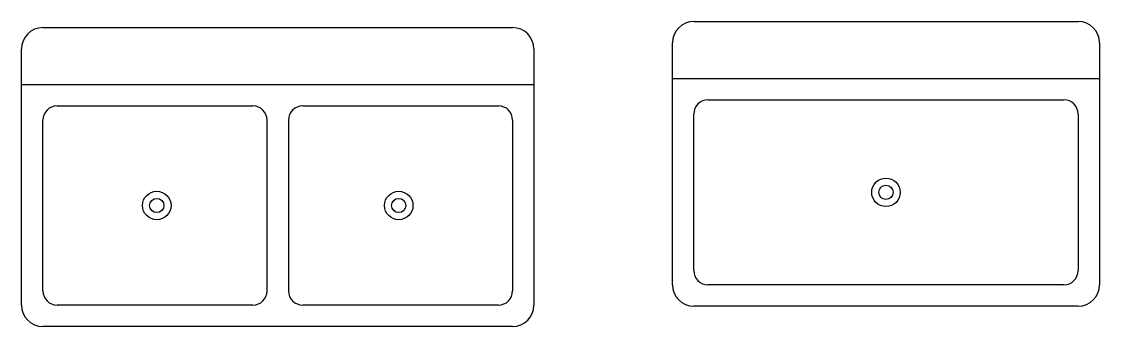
# Model space of a CAD drawing. Extents: x 2.5 to 78.3, y 1.1 to 22.5.
import ezdxf

# ---------------------------------------------------------------- set-up
doc = ezdxf.new("R2010")
doc.units = 0
doc.layers.get('0').update_dxf_attribs({"linetype": 'CONTINUOUS'})

# ---------------------------------------------------------------- blocks, each defined once
blk = doc.blocks.new('SPÜLE_-_DOPPELSPÜLE_MIT_91')
for p, q in [((-18, -4), (18, -4)), ((-0.75, -18.5), (-0.75, -6.5)), ((0.75, -6.5), (0.75, -18.5))]:
    blk.add_line(p, q)
for points in [[(-16.5, 0), (16.5, 0)], [(-18, -19.5), (-18, -1.5)], [(18, -1.5), (18, -19.5)], [(-15.5, -5.5), (-1.75, -5.5)], [(1.75, -5.5), (15.5, -5.5)], [(-16.5, -18.5), (-16.5, -6.5)], [(16.5, -6.5), (16.5, -18.5)], [(-1.75, -19.5), (-15.5, -19.5)], [(15.5, -19.5), (1.75, -19.5)], [(16.5, -21), (-16.5, -21)]]:
    blk.add_lwpolyline(points)
for centre, radius in [((-8.5, -12.5), 1), ((-8.5, -12.5), 0.5), ((8.5, -12.5), 1), ((8.5, -12.5), 0.5)]:
    blk.add_circle(centre, radius)
for centre, radius, start, end in [((-16.5, -1.5), 1.5, 90, 180), ((16.5, -1.5), 1.5, 0, 90), ((-15.5, -6.5), 1, 90, 180), ((-1.75, -6.5), 1, 0, 90), ((1.75, -6.5), 1, 90, 180), ((15.5, -6.5), 1, 0, 90), ((-15.5, -18.5), 1, 180, 270), ((-1.75, -18.5), 1, 270, 0), ((1.75, -18.5), 1, 180, 270), ((15.5, -18.5), 1, 270, 0), ((-16.5, -19.5), 1.5, 180, 270), ((16.5, -19.5), 1.5, 270, 0)]:
    blk.add_arc(centre, radius, start, end)
blk = doc.blocks.new('SPÜLE_-_EINZELSPÜLE_MIT_76')
blk.add_line((-15, -3.999996), (15, -3.999996))
for points in [[(-13.5, 0), (13.5, 0)], [(-15, -18.499996), (-15, -1.5)], [(15, -1.5), (15, -18.499996)], [(-12.5, -5.499996), (12.5, -5.499996)], [(-13.5, -17.499996), (-13.5, -6.499996)], [(13.5, -6.499996), (13.5, -17.499996)], [(12.5, -18.499996), (-12.5, -18.499996)], [(13.5, -19.999996), (-13.5, -19.999996)]]:
    blk.add_lwpolyline(points)
for radius in [1, 0.5]:
    blk.add_circle((0, -11.999996), radius)
for centre, radius, start, end in [((-13.5, -1.5), 1.5, 90, 180), ((13.5, -1.5), 1.5, 0, 90), ((-12.5, -6.499996), 1, 90, 180), ((12.5, -6.499996), 1, 0, 90), ((-12.5, -17.499996), 1, 180, 270), ((12.5, -17.499996), 1, 270, 0), ((-13.5, -18.499996), 1.5, 180, 270), ((13.5, -18.499996), 1.5, 270, 0)]:
    blk.add_arc(centre, radius, start, end)

msp = doc.modelspace()

# ---------------------------------------------------------------- block references
for name, p in [('SPÜLE_-_DOPPELSPÜLE_MIT_91', (20.531, 22.067)), ('SPÜLE_-_EINZELSPÜLE_MIT_76', (63.259, 22.494))]:
    msp.add_blockref(name, p)

doc.saveas('drawing.dxf')
